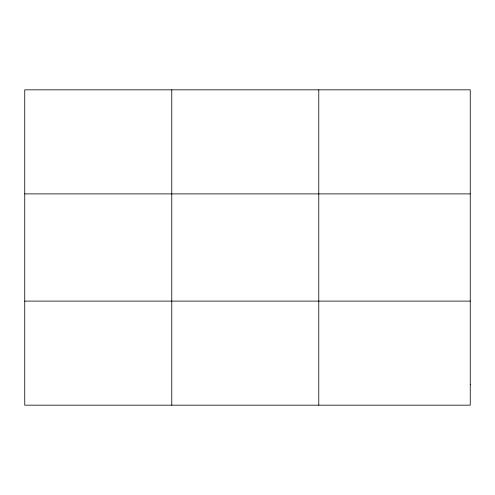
<?xml version="1.0" encoding="UTF-8"?>
<svg xmlns="http://www.w3.org/2000/svg" width="495" height="495" viewBox="0 0 495 495"><rect width="100%" height="100%" fill="white"/><g stroke="black" fill="none" stroke-linecap="round" stroke-linejoin="round"><path stroke-width="0.74" d="M171.765 405.17L171.765 89.83M318.78 405.17L318.78 89.83M24.75 193.892L470.25 193.892M24.75 301.108L470.25 301.108M470.25 384.361L470.25 405.17L24.75 405.17L24.75 89.83L470.25 89.83L470.25 384.361"/></g></svg>
